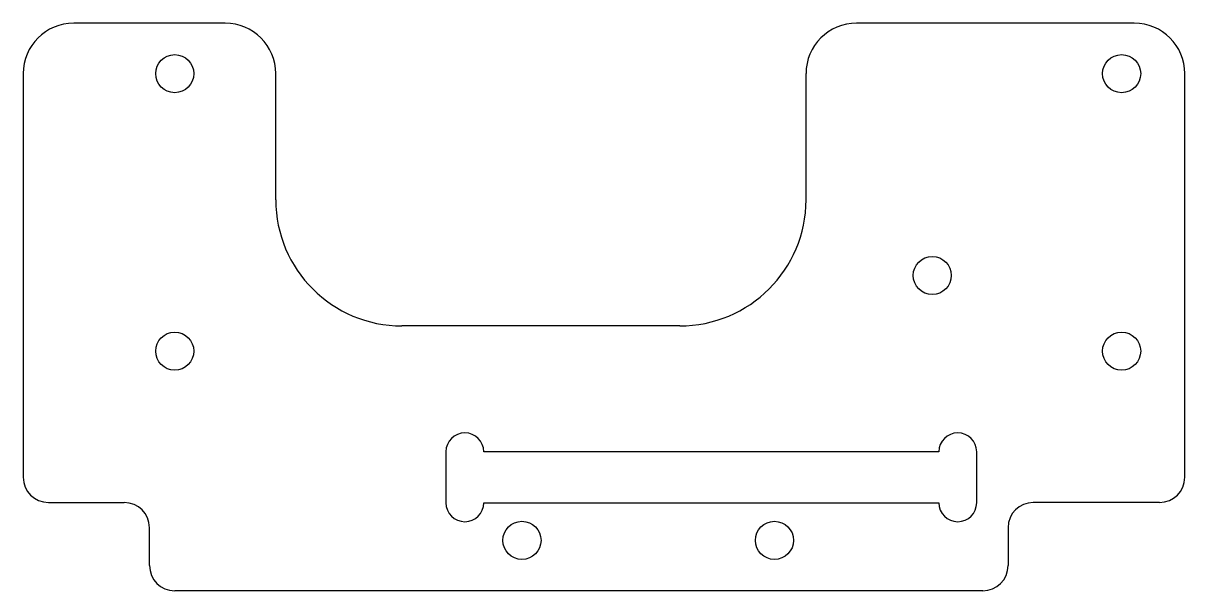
# Model space of a CAD drawing. Header units: millimetres. Extents: x 87.6 to 179.6, y 104.9 to 149.9.
import ezdxf

# ---------------------------------------------------------------- set-up
doc = ezdxf.new("R2010")
doc.units = ezdxf.units.MM

msp = doc.modelspace()

# ---------------------------------------------------------------- linework, layer by layer
at = {"color": 7, "linetype": 'Continuous', "lineweight": 25}
for p, q in [((103.628, 149.855), (91.628, 149.855)), ((175.628, 149.855), (153.628, 149.855)), ((87.628, 145.855), (87.628, 113.855)), ((107.628, 135.855), (107.628, 145.855)), ((149.628, 135.855), (149.628, 145.855)), ((179.628, 113.855), (179.628, 145.855)), ((139.628, 125.855), (117.628, 125.855)), ((121.108, 115.875), (121.108, 111.835)), ((160.148, 115.875), (124.108, 115.875)), ((163.148, 111.835), (163.148, 115.875)), ((89.628, 111.855), (95.628, 111.855)), ((124.108, 111.835), (160.148, 111.835)), ((177.628, 111.855), (167.628, 111.855)), ((97.628, 106.855), (97.628, 109.855)), ((165.628, 109.855), (165.628, 106.855)), ((163.628, 104.855), (99.628, 104.855))]:
    msp.add_line(p, q, dxfattribs=at)
for centre in [(99.628, 145.855), (174.628, 145.855), (159.628, 129.855), (99.628, 123.855), (174.628, 123.855), (127.128, 108.855), (147.128, 108.855)]:
    msp.add_circle(centre, 1.51, dxfattribs=at)
for centre, radius, start, end in [((91.628, 145.855), 4, 90, 180), ((103.628, 145.855), 4, 0, 90), ((153.628, 145.855), 4, 90, 180), ((175.628, 145.855), 4, 0, 90), ((117.628, 135.855), 10, 180, 270), ((139.628, 135.855), 10, 270, 0), ((122.608, 115.875), 1.5, 0, 180), ((161.648, 115.875), 1.5, 0, 180), ((89.628, 113.855), 2, 180, 270), ((177.628, 113.855), 2, 270, 0), ((95.628, 109.855), 2, 0, 90), ((122.608, 111.835), 1.5, 180, 0), ((161.648, 111.835), 1.5, 180, 0), ((167.628, 109.855), 2, 90, 180), ((99.628, 106.855), 2, 180, 270), ((163.628, 106.855), 2, 270, 0)]:
    msp.add_arc(centre, radius, start, end, dxfattribs=at)

doc.saveas('drawing.dxf')
